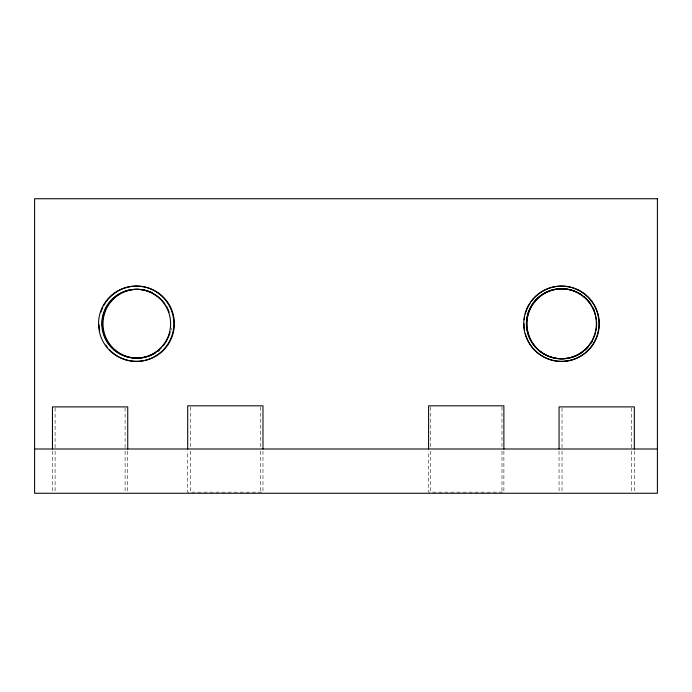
<?xml version="1.0" encoding="UTF-8"?>
<svg xmlns="http://www.w3.org/2000/svg" width="692" height="692" viewBox="0 0 692 692"><rect width="100%" height="100%" fill="white"/><g stroke="black" fill="none" stroke-linecap="round" stroke-linejoin="round"><path stroke-width="0.52" stroke-dasharray="3.46 2.59" d="M634.33 451.149L634.33 493.258M631.355 407.977L631.355 448.996M631.355 451.149L631.355 493.258M562.034 407.977L562.034 448.996M562.034 451.149L562.034 493.258M559.049 451.149L559.049 493.258M503.88 451.149L503.88 492.176L428.599 492.176L428.599 451.149M501.977 406.887L501.977 448.996M501.977 451.149L501.977 492.176M430.502 406.887L430.502 448.996M430.502 451.149L430.502 492.176M262.977 451.149L262.977 492.176L187.696 492.176L187.696 451.149M260.304 406.887L260.304 448.996M260.304 451.149L260.304 492.176M190.378 406.887L190.378 448.996M190.378 451.149L190.378 492.176M127.735 451.149L127.735 493.258M125.105 407.977L125.105 448.996M125.105 451.149L125.105 492.176M55.092 407.977L55.092 448.996M55.092 451.149L55.092 493.258M52.454 451.149L52.454 493.258M171.555 327.999A34.41 34.401 0 0 1 171.253 329.972"/><path stroke-width="1.04" d="M34.6 448.996L657.4 448.996M634.33 448.996L634.33 406.896L559.049 406.896L559.049 448.996M503.88 448.996L503.88 405.815L428.599 405.815L428.599 448.996M262.977 448.996L262.977 405.815L187.696 405.815L187.696 448.996M127.735 448.996L127.735 406.896L52.454 406.896L52.454 448.996M108.082 299.299A37.645 37.645 0 0 1 162.136 295.942A37.645 37.645 0 0 1 163.606 350.091A37.645 37.645 0 0 1 109.44 349.659M107.485 347.427A37.645 37.645 0 0 1 105.72 345.066M99.717 330.603A37.645 37.645 0 0 1 99.094 324.747M100.92 312.118A37.645 37.645 0 0 1 102.736 307.542M103.627 305.795A37.645 37.645 0 0 1 107.459 300.051M571.644 360.203A37.645 37.645 0 0 1 569.732 360.662M566.809 361.155A37.645 37.645 0 0 1 564.845 361.362M577.344 289.472A37.645 37.645 0 0 1 579.126 290.32M531.222 301.6A37.645 37.645 0 0 1 590.094 299.126A37.645 37.645 0 0 1 579.256 357.046A37.645 37.645 0 0 1 525.263 333.449M524.614 330.577A37.645 37.645 0 0 1 524 323.709M524.207 319.773A37.645 37.645 0 0 1 524.64 316.832M525.297 313.96A37.645 37.645 0 0 1 530.098 303.226M592.24 341.381A34.998 34.998 0 0 1 591.176 343.102M588.062 347.15A34.998 34.998 0 0 1 585.19 350.005M582.811 351.943A34.998 34.998 0 0 1 571.938 357.375M570.961 357.652A34.998 34.998 0 0 1 527.512 317.689A34.998 34.998 0 0 1 582.084 295.19M583.719 296.418A34.998 34.998 0 0 1 590.674 303.814M593.26 308.165A34.998 34.998 0 0 1 594.514 310.967M596.582 321.815A34.998 34.998 0 0 1 596.582 325.863M596.4 327.896A34.998 34.998 0 0 1 595.899 330.923M595.431 332.895A34.998 34.998 0 0 1 592.413 340.447M591.919 341.329A34.998 34.998 0 0 1 539.103 350.541A34.998 34.998 0 0 1 539.198 296.92A34.998 34.998 0 0 1 591.98 306.331M592.473 307.213A34.998 34.998 0 0 1 595.466 314.773M595.924 316.746A34.998 34.998 0 0 1 596.409 319.773M159.307 350.264A34.41 34.401 0 0 1 157.733 351.493M155.25 353.145A34.41 34.401 0 0 1 103.047 325.456A34.41 34.401 0 0 1 152.197 292.655M170.145 331.918A34.41 34.41 0 0 1 168.208 337.61M167.801 338.509A34.41 34.41 0 0 1 162.914 346.052M161.573 347.531A34.41 34.41 0 0 1 115.702 350.965A34.41 34.41 0 0 1 107.407 305.708A34.41 34.41 0 0 1 151.522 292.655M152.413 293.097A34.41 34.41 0 0 1 165.077 304.212M166.158 305.881A34.41 34.41 0 0 1 169.159 312.213M657.4 198.742L34.6 198.742L34.6 493.258L657.4 493.258L657.4 198.742M111.767 352.366A37.645 37.645 0 0 0 173.216 330.56A37.645 37.645 0 0 0 123.609 288.253A37.645 37.645 0 0 0 111.767 352.366M113.869 349.901A34.41 34.401 0 0 0 170.033 329.972A34.41 34.401 0 0 0 124.69 291.297A34.41 34.401 0 0 0 113.869 349.901M542.467 356.293A37.645 37.645 0 0 0 598.995 323.787A37.645 37.645 0 0 0 542.589 291.09A37.645 37.645 0 0 0 542.467 356.293M543.8 354.001A34.998 34.998 0 0 0 596.348 323.787A34.998 34.998 0 0 0 543.903 293.382A34.998 34.998 0 0 0 543.8 354.001"/></g></svg>
